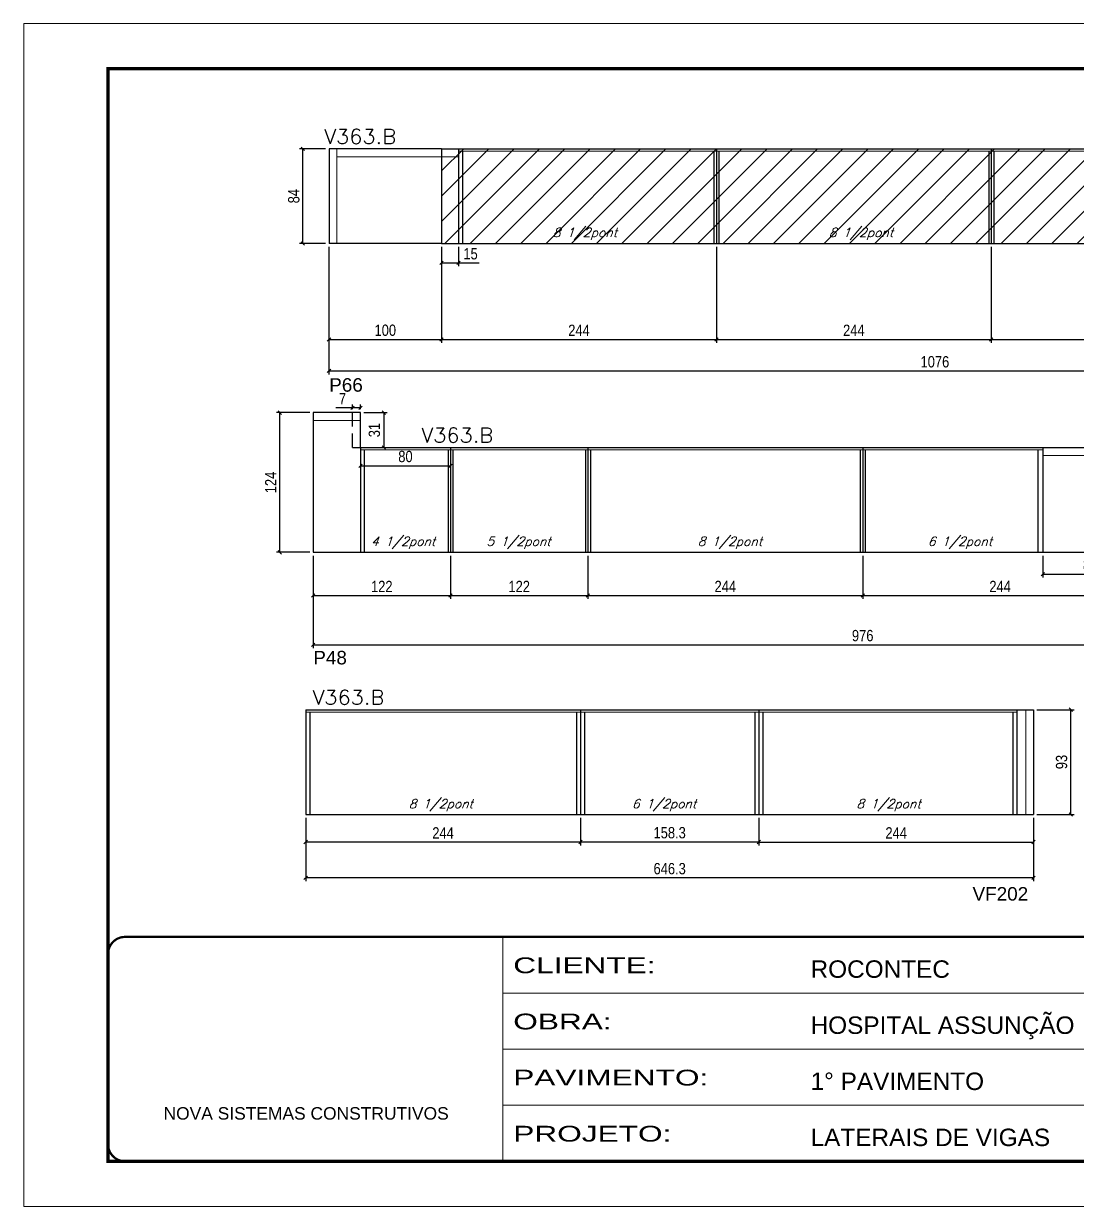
# Model space of a CAD drawing. Extents: x 137137 to 143418, y 10464 to 34486.
# Drawn here: x 141906 to 142841, y 29990 to 31040 of the extents above; entities that cross this region are included whole.
import ezdxf

# ---------------------------------------------------------------- set-up
doc = ezdxf.new("R2010")
doc.units = 0
for name, pattern in [('CONTINUO', [0]), ('DASHED', [0.75, 0.5, -0.25]), ('HIDDEN', [0.375, 0.25, -0.125])]:
    doc.linetypes.add(name, pattern=pattern)
for name, color, linetype in [('5', 5, 'Continuous'), ('COTA', 241, 'Continuous'), ('Painéis', 200, 'Continuous'), ('SARR_2.2x7', 40, 'Continuous'), ('SARR_3.5x7', 81, 'Continuous'), ('texto', 7, 'Continuous')]:
    doc.layers.add(name, color=color, linetype=linetype)
for name, color, linetype, lineweight in [('Folhas', 255, 'Continuous', 9), ('Hachura', 251, 'Continuous', 9), ('Sarr 2.2x7', 40, 'Continuous', 9), ('SARRAFO DE PRESSAO', 251, 'DASHED', 9), ('Texto Seção', 7, 'Continuous', 15)]:
    doc.layers.add(name, color=color, linetype=linetype, lineweight=lineweight)
doc.styles.add('ARIAL', font='arial.ttf')
doc.styles.add('COTA TECNICA', font='techl___.ttf', dxfattribs={"height": 10})
doc.styles.add('REGUA-120', font='ROMANS.shx', dxfattribs={"height": 15})
doc.styles.add('Romans', font='romans.shx')
doc.styles.get("Standard").update_dxf_attribs({"font": 'arial.ttf'})
doc.styles.add('Tecnologia', font='')
doc.styles.get('Tecnologia').set_extended_font_data('Forgotten Futurist')
doc.dimstyles.new('PAINEL', dxfattribs={"dimtxt": 10, "dimasz": 3, "dimexe": 3, "dimexo": 3, "dimgap": 3, "dimtad": 1, "dimdec": 1, "dimzin": 12, "dimdsep": 46, "dimtxsty": 'COTA TECNICA', "dimblk1": 'OBLIQUE', "dimblk2": 'OBLIQUE', "dimsah": 1, "dimcen": 0.9, "dimclrd": 4, "dimclre": 4, "dimclrt": 240, "dimadec": 1, "dimazin": 3, "dimtfac": 1, "dimtdec": 1, "dimtmove": 0, "dimatfit": 3, "dimfxl": 1, "dimtolj": 1, "dimtzin": 12, "dimarcsym": 0})
pattern_1 = [(45, (4880.647, -1126.057), (-11.2253202, 11.2253202), [])]

# ---------------------------------------------------------------- blocks, each defined once
blk = doc.blocks.new('9999999999')
at = {"color": 30, "linetype": 'CONTINUO'}
for p, q in [((98564.6, 34230.2), (98564.6, 34429.4)), ((98564.6, 34379.6), (99584, 34379.6)), ((98564.6, 34329.8), (99488, 34329.8)), ((98564.6, 34280), (99488, 34280))]:
    blk.add_line(p, q, dxfattribs=at)
at = {"color": 30, "linetype": 'CONTINUO', "const_width": 2}
blk.add_lwpolyline([(99584, 34230.2), (99584, 34414.4, 0.414214), (99569, 34429.4), (98229, 34429.4, 0.414214), (98214, 34414.4), (98214, 34245.2, 0.414214), (98229, 34230.2), (99584, 34230.2)], format="xyb", dxfattribs=at)
at = {"layer": 'Folhas'}
blk.add_lwpolyline([(98139, 34190.2), (99624, 34190.2), (99624, 35240.2), (98139, 35240.2)], close=True, dxfattribs=at)
at = {"layer": 'Folhas', "color": 30, "const_width": 3}
blk.add_lwpolyline([(98214, 34230.2), (99584, 34230.2), (99584, 35200.2), (98214, 35200.2)], close=True, dxfattribs=at)
at = {"color": 7, "linetype": 'Continuous', "ltscale": 5, "style": 'ARIAL'}
for s, height, p in [('ROCONTEC', 15.48, (98837.7, 34393.1)), ('HOSPITAL ASSUNÇÃO', 15.483, (98837.7, 34343.3)), ('1° PAVIMENTO', 15.483, (98837.7, 34293.5)), ('NOVA SISTEMAS CONSTRUTIVOS', 11.059, (98263.2, 34267.2)), ('LATERAIS DE VIGAS', 15.483, (98837.7, 34243.7))]:
    blk.add_text(s, height=height, dxfattribs=at).set_placement(p)
at = {"layer": 'Folhas', "color": 7, "style": 'Tecnologia', "width": 1.5}
for s, p in [('CLIENTE:', (98573.7, 34397.2)), ('OBRA:', (98573.7, 34347.3)), ('PAVIMENTO:', (98573.7, 34297.5)), ('PROJETO:', (98573.7, 34247.7))]:
    blk.add_text(s, height=14, dxfattribs=at).set_placement(p)
blk = doc.blocks.new('_Oblique')
at = {"color": 0, "linetype": 'ByBlock', "lineweight": -2}
blk.add_line((-0.5, -0.5), (0.5, 0.5), dxfattribs=at)
blk = doc.blocks.new('*D174')
at = {"layer": 'COTA', "color": 4, "linetype": 'ByBlock', "lineweight": -2, "transparency": 16777216}
for p, q in [((142276.9, 30841.9), (142276.9, 30756.7)), ((142520.9, 30841.9), (142520.9, 30756.7)), ((142276.9, 30759.7), (142520.9, 30759.7))]:
    blk.add_line(p, q, dxfattribs=at)
at = {"layer": 'Defpoints', "color": 0, "linetype": 'ByBlock', "transparency": 16777216}
for p in [(142276.9, 30844.9), (142520.9, 30844.9), (142520.9, 30759.7)]:
    blk.add_point(p, dxfattribs=at)
at = {"layer": 'COTA', "color": 4, "linetype": 'ByBlock', "lineweight": -2, "transparency": 16777216, "xscale": 3, "yscale": 3, "zscale": 3, "rotation": 180}
blk.add_blockref('_Oblique', (142276.9, 30759.7), dxfattribs=at)
at = {"layer": 'COTA', "color": 4, "linetype": 'ByBlock', "lineweight": -2, "transparency": 16777216, "xscale": 3, "yscale": 3, "zscale": 3}
blk.add_blockref('_Oblique', (142520.9, 30759.7), dxfattribs=at)
at = {"layer": 'COTA', "color": 240, "linetype": 'ByBlock', "transparency": 16777216, "insert": (142398.9, 30767.8), "char_height": 10, "attachment_point": 5, "style": 'COTA TECNICA'}
blk.add_mtext('\\A1;244', dxfattribs=at)
blk = doc.blocks.new('*D175')
at = {"layer": 'COTA', "color": 4, "linetype": 'ByBlock', "lineweight": -2, "transparency": 16777216}
for p, q in [((142520.9, 30841.9), (142520.9, 30756.7)), ((142764.9, 30841.9), (142764.9, 30756.7)), ((142520.9, 30759.7), (142764.9, 30759.7))]:
    blk.add_line(p, q, dxfattribs=at)
at = {"layer": 'Defpoints', "color": 0, "linetype": 'ByBlock', "transparency": 16777216}
for p in [(142520.9, 30844.9), (142764.9, 30844.9), (142764.9, 30759.7)]:
    blk.add_point(p, dxfattribs=at)
at = {"layer": 'COTA', "color": 4, "linetype": 'ByBlock', "lineweight": -2, "transparency": 16777216, "xscale": 3, "yscale": 3, "zscale": 3, "rotation": 180}
blk.add_blockref('_Oblique', (142520.9, 30759.7), dxfattribs=at)
at = {"layer": 'COTA', "color": 4, "linetype": 'ByBlock', "lineweight": -2, "transparency": 16777216, "xscale": 3, "yscale": 3, "zscale": 3}
blk.add_blockref('_Oblique', (142764.9, 30759.7), dxfattribs=at)
at = {"layer": 'COTA', "color": 240, "linetype": 'ByBlock', "transparency": 16777216, "insert": (142642.9, 30767.8), "char_height": 10, "attachment_point": 5, "style": 'COTA TECNICA'}
blk.add_mtext('\\A1;244', dxfattribs=at)
blk = doc.blocks.new('*D161')
at = {"layer": 'COTA', "color": 4, "linetype": 'ByBlock', "lineweight": -2, "transparency": 16777216}
for p, q in [((142176.9, 30810.9), (142176.9, 30728.7)), ((143252.9, 30801.9), (143252.9, 30728.7)), ((142176.9, 30731.7), (143252.9, 30731.7))]:
    blk.add_line(p, q, dxfattribs=at)
at = {"layer": 'Defpoints', "color": 0, "linetype": 'ByBlock', "transparency": 16777216}
for p in [(142176.9, 30813.9), (143252.9, 30804.9), (143252.9, 30731.7)]:
    blk.add_point(p, dxfattribs=at)
at = {"layer": 'COTA', "color": 4, "linetype": 'ByBlock', "lineweight": -2, "transparency": 16777216, "xscale": 3, "yscale": 3, "zscale": 3, "rotation": 180}
blk.add_blockref('_Oblique', (142176.9, 30731.7), dxfattribs=at)
at = {"layer": 'COTA', "color": 4, "linetype": 'ByBlock', "lineweight": -2, "transparency": 16777216, "xscale": 3, "yscale": 3, "zscale": 3}
blk.add_blockref('_Oblique', (143252.9, 30731.7), dxfattribs=at)
at = {"layer": 'COTA', "color": 240, "linetype": 'ByBlock', "transparency": 16777216, "insert": (142714.9, 30739.8), "char_height": 10, "attachment_point": 5, "style": 'COTA TECNICA'}
blk.add_mtext('\\A1;1076', dxfattribs=at)
blk = doc.blocks.new('*D162')
at = {"layer": 'COTA', "color": 4, "linetype": 'ByBlock', "lineweight": -2, "transparency": 16777216}
for p, q in [((142764.9, 30841.9), (142764.9, 30756.7)), ((143008.9, 30841.9), (143008.9, 30756.7)), ((142764.9, 30759.7), (143008.9, 30759.7))]:
    blk.add_line(p, q, dxfattribs=at)
at = {"layer": 'Defpoints', "color": 0, "linetype": 'ByBlock', "transparency": 16777216}
for p in [(142764.9, 30844.9), (143008.9, 30844.9), (143008.9, 30759.7)]:
    blk.add_point(p, dxfattribs=at)
at = {"layer": 'COTA', "color": 4, "linetype": 'ByBlock', "lineweight": -2, "transparency": 16777216, "xscale": 3, "yscale": 3, "zscale": 3, "rotation": 180}
blk.add_blockref('_Oblique', (142764.9, 30759.7), dxfattribs=at)
at = {"layer": 'COTA', "color": 4, "linetype": 'ByBlock', "lineweight": -2, "transparency": 16777216, "xscale": 3, "yscale": 3, "zscale": 3}
blk.add_blockref('_Oblique', (143008.9, 30759.7), dxfattribs=at)
at = {"layer": 'COTA', "color": 240, "linetype": 'ByBlock', "transparency": 16777216, "insert": (142886.9, 30767.8), "char_height": 10, "attachment_point": 5, "style": 'COTA TECNICA'}
blk.add_mtext('\\A1;244', dxfattribs=at)
blk = doc.blocks.new('*D177')
at = {"layer": 'COTA', "color": 4, "linetype": 'ByBlock', "lineweight": -2, "transparency": 16777216}
for p, q in [((142284.8, 30567.7), (142284.8, 30529.3)), ((142406.8, 30567.7), (142406.8, 30529.3)), ((142284.8, 30532.3), (142406.8, 30532.3))]:
    blk.add_line(p, q, dxfattribs=at)
at = {"layer": 'Defpoints', "color": 0, "linetype": 'ByBlock', "transparency": 16777216}
for p in [(142284.8, 30570.7), (142406.8, 30570.7), (142406.8, 30532.3)]:
    blk.add_point(p, dxfattribs=at)
at = {"layer": 'COTA', "color": 4, "linetype": 'ByBlock', "lineweight": -2, "transparency": 16777216, "xscale": 3, "yscale": 3, "zscale": 3, "rotation": 180}
blk.add_blockref('_Oblique', (142284.8, 30532.3), dxfattribs=at)
at = {"layer": 'COTA', "color": 4, "linetype": 'ByBlock', "lineweight": -2, "transparency": 16777216, "xscale": 3, "yscale": 3, "zscale": 3}
blk.add_blockref('_Oblique', (142406.8, 30532.3), dxfattribs=at)
at = {"layer": 'COTA', "color": 240, "linetype": 'ByBlock', "transparency": 16777216, "insert": (142345.8, 30540.4), "char_height": 10, "attachment_point": 5, "style": 'COTA TECNICA'}
blk.add_mtext('\\A1;122', dxfattribs=at)
blk = doc.blocks.new('*D165')
at = {"layer": 'COTA', "color": 4, "linetype": 'ByBlock', "lineweight": -2, "transparency": 16777216}
for p, q in [((142162.8, 30567.7), (142162.8, 30485.6)), ((143138.8, 30567.7), (143138.8, 30485.6)), ((142162.8, 30488.6), (143138.8, 30488.6))]:
    blk.add_line(p, q, dxfattribs=at)
at = {"layer": 'Defpoints', "color": 0, "linetype": 'ByBlock', "transparency": 16777216}
for p in [(142162.8, 30570.7), (143138.8, 30570.7), (143138.8, 30488.6)]:
    blk.add_point(p, dxfattribs=at)
at = {"layer": 'COTA', "color": 4, "linetype": 'ByBlock', "lineweight": -2, "transparency": 16777216, "xscale": 3, "yscale": 3, "zscale": 3, "rotation": 180}
blk.add_blockref('_Oblique', (142162.8, 30488.6), dxfattribs=at)
at = {"layer": 'COTA', "color": 4, "linetype": 'ByBlock', "lineweight": -2, "transparency": 16777216, "xscale": 3, "yscale": 3, "zscale": 3}
blk.add_blockref('_Oblique', (143138.8, 30488.6), dxfattribs=at)
at = {"layer": 'COTA', "color": 240, "linetype": 'ByBlock', "transparency": 16777216, "insert": (142650.8, 30496.7), "char_height": 10, "attachment_point": 5, "style": 'COTA TECNICA'}
blk.add_mtext('\\A1;976', dxfattribs=at)
blk = doc.blocks.new('*D178')
at = {"layer": 'COTA', "color": 4, "linetype": 'ByBlock', "lineweight": -2, "transparency": 16777216}
for p, q in [((142406.8, 30567.7), (142406.8, 30529.3)), ((142650.8, 30567.7), (142650.8, 30529.3)), ((142406.8, 30532.3), (142650.8, 30532.3))]:
    blk.add_line(p, q, dxfattribs=at)
at = {"layer": 'Defpoints', "color": 0, "linetype": 'ByBlock', "transparency": 16777216}
for p in [(142406.8, 30570.7), (142650.8, 30570.7), (142650.8, 30532.3)]:
    blk.add_point(p, dxfattribs=at)
at = {"layer": 'COTA', "color": 4, "linetype": 'ByBlock', "lineweight": -2, "transparency": 16777216, "xscale": 3, "yscale": 3, "zscale": 3, "rotation": 180}
blk.add_blockref('_Oblique', (142406.8, 30532.3), dxfattribs=at)
at = {"layer": 'COTA', "color": 4, "linetype": 'ByBlock', "lineweight": -2, "transparency": 16777216, "xscale": 3, "yscale": 3, "zscale": 3}
blk.add_blockref('_Oblique', (142650.8, 30532.3), dxfattribs=at)
at = {"layer": 'COTA', "color": 240, "linetype": 'ByBlock', "transparency": 16777216, "insert": (142528.8, 30540.4), "char_height": 10, "attachment_point": 5, "style": 'COTA TECNICA'}
blk.add_mtext('\\A1;244', dxfattribs=at)
blk = doc.blocks.new('*D179')
at = {"layer": 'COTA', "color": 4, "linetype": 'ByBlock', "lineweight": -2, "transparency": 16777216}
for p, q in [((142650.8, 30567.7), (142650.8, 30529.3)), ((142894.8, 30567.7), (142894.8, 30529.3)), ((142650.8, 30532.3), (142894.8, 30532.3))]:
    blk.add_line(p, q, dxfattribs=at)
at = {"layer": 'Defpoints', "color": 0, "linetype": 'ByBlock', "transparency": 16777216}
for p in [(142650.8, 30570.7), (142894.8, 30570.7), (142894.8, 30532.3)]:
    blk.add_point(p, dxfattribs=at)
at = {"layer": 'COTA', "color": 4, "linetype": 'ByBlock', "lineweight": -2, "transparency": 16777216, "xscale": 3, "yscale": 3, "zscale": 3, "rotation": 180}
blk.add_blockref('_Oblique', (142650.8, 30532.3), dxfattribs=at)
at = {"layer": 'COTA', "color": 4, "linetype": 'ByBlock', "lineweight": -2, "transparency": 16777216, "xscale": 3, "yscale": 3, "zscale": 3}
blk.add_blockref('_Oblique', (142894.8, 30532.3), dxfattribs=at)
at = {"layer": 'COTA', "color": 240, "linetype": 'ByBlock', "transparency": 16777216, "insert": (142772.8, 30540.4), "char_height": 10, "attachment_point": 5, "style": 'COTA TECNICA'}
blk.add_mtext('\\A1;244', dxfattribs=at)
blk = doc.blocks.new('*D167')
at = {"layer": 'COTA', "color": 4, "linetype": 'ByBlock', "lineweight": -2, "transparency": 16777216}
for p, q in [((142276.9, 30841.9), (142276.9, 30824.6)), ((142291.9, 30841.9), (142291.9, 30824.6)), ((142276.9, 30827.6), (142291.9, 30827.6)), ((142291.9, 30827.6), (142310.3, 30827.6))]:
    blk.add_line(p, q, dxfattribs=at)
at = {"layer": 'Defpoints', "color": 0, "linetype": 'ByBlock', "transparency": 16777216}
for p in [(142276.9, 30844.9), (142291.9, 30844.9), (142291.9, 30827.6)]:
    blk.add_point(p, dxfattribs=at)
at = {"layer": 'COTA', "color": 4, "linetype": 'ByBlock', "lineweight": -2, "transparency": 16777216, "xscale": 3, "yscale": 3, "zscale": 3, "rotation": 180}
blk.add_blockref('_Oblique', (142276.9, 30827.6), dxfattribs=at)
at = {"layer": 'COTA', "color": 4, "linetype": 'ByBlock', "lineweight": -2, "transparency": 16777216, "xscale": 3, "yscale": 3, "zscale": 3}
blk.add_blockref('_Oblique', (142291.9, 30827.6), dxfattribs=at)
at = {"layer": 'COTA', "color": 240, "linetype": 'ByBlock', "transparency": 16777216, "insert": (142302.6, 30835.7), "char_height": 10, "attachment_point": 5, "style": 'COTA TECNICA'}
blk.add_mtext('\\A1;15', dxfattribs=at)
blk = doc.blocks.new('*D159')
at = {"layer": 'COTA', "color": 4, "linetype": 'ByBlock', "lineweight": -2, "transparency": 16777216}
for p, q in [((142810.8, 30567.7), (142810.8, 30548.4)), ((142894.8, 30567.7), (142894.8, 30548.4)), ((142810.8, 30551.4), (142894.8, 30551.4))]:
    blk.add_line(p, q, dxfattribs=at)
at = {"layer": 'Defpoints', "color": 0, "linetype": 'ByBlock', "transparency": 16777216}
for p in [(142810.8, 30570.7), (142894.8, 30570.7), (142894.8, 30551.4)]:
    blk.add_point(p, dxfattribs=at)
at = {"layer": 'COTA', "color": 4, "linetype": 'ByBlock', "lineweight": -2, "transparency": 16777216, "xscale": 3, "yscale": 3, "zscale": 3, "rotation": 180}
blk.add_blockref('_Oblique', (142810.8, 30551.4), dxfattribs=at)
at = {"layer": 'COTA', "color": 4, "linetype": 'ByBlock', "lineweight": -2, "transparency": 16777216, "xscale": 3, "yscale": 3, "zscale": 3}
blk.add_blockref('_Oblique', (142894.8, 30551.4), dxfattribs=at)
at = {"layer": 'COTA', "color": 240, "linetype": 'ByBlock', "transparency": 16777216, "insert": (142852.8, 30559.5), "char_height": 10, "attachment_point": 5, "style": 'COTA TECNICA'}
blk.add_mtext('\\A1;84', dxfattribs=at)
blk = doc.blocks.new('*D169')
at = {"layer": 'COTA', "color": 4, "linetype": 'ByBlock', "lineweight": -2, "transparency": 16777216}
for p, q in [((142805.5, 30431), (142838.7, 30431)), ((142835.7, 30338), (142835.7, 30431)), ((142805.5, 30338), (142838.7, 30338))]:
    blk.add_line(p, q, dxfattribs=at)
at = {"layer": 'Defpoints', "color": 0, "linetype": 'ByBlock', "transparency": 16777216}
for p in [(142802.5, 30431), (142835.7, 30431), (142802.5, 30338)]:
    blk.add_point(p, dxfattribs=at)
at = {"layer": 'COTA', "color": 4, "linetype": 'ByBlock', "lineweight": -2, "transparency": 16777216, "xscale": 3, "yscale": 3, "zscale": 3}
for p, rotation in [((142835.7, 30431), 90), ((142835.7, 30338), 270)]:
    blk.add_blockref('_Oblique', p, dxfattribs=dict(at, rotation=rotation))
at = {"layer": 'COTA', "color": 240, "linetype": 'ByBlock', "transparency": 16777216, "insert": (142827.4, 30384.5), "char_height": 10, "attachment_point": 5, "rotation": 90, "style": 'COTA TECNICA'}
blk.add_mtext('\\A1;93', dxfattribs=at)
blk = doc.blocks.new('*D170')
at = {"layer": 'COTA', "color": 4, "linetype": 'ByBlock', "lineweight": -2, "transparency": 16777216}
for p, q in [((142156.2, 30335), (142156.2, 30310.5)), ((142400.2, 30335), (142400.2, 30310.5)), ((142400.2, 30313.5), (142156.2, 30313.5))]:
    blk.add_line(p, q, dxfattribs=at)
at = {"layer": 'Defpoints', "color": 0, "linetype": 'ByBlock', "transparency": 16777216}
for p in [(142156.2, 30338), (142400.2, 30338), (142156.2, 30313.5)]:
    blk.add_point(p, dxfattribs=at)
at = {"layer": 'COTA', "color": 4, "linetype": 'ByBlock', "lineweight": -2, "transparency": 16777216, "xscale": 3, "yscale": 3, "zscale": 3, "rotation": 180}
blk.add_blockref('_Oblique', (142156.2, 30313.5), dxfattribs=at)
at = {"layer": 'COTA', "color": 4, "linetype": 'ByBlock', "lineweight": -2, "transparency": 16777216, "xscale": 3, "yscale": 3, "zscale": 3}
blk.add_blockref('_Oblique', (142400.2, 30313.5), dxfattribs=at)
at = {"layer": 'COTA', "color": 240, "linetype": 'ByBlock', "transparency": 16777216, "insert": (142278.2, 30321.6), "char_height": 10, "attachment_point": 5, "style": 'COTA TECNICA'}
blk.add_mtext('\\A1;244', dxfattribs=at)
blk = doc.blocks.new('*D171')
at = {"layer": 'COTA', "color": 4, "linetype": 'ByBlock', "lineweight": -2, "transparency": 16777216}
for p, q in [((142400.2, 30335), (142400.2, 30310.5)), ((142558.5, 30335), (142558.5, 30310.5)), ((142558.5, 30313.5), (142400.2, 30313.5))]:
    blk.add_line(p, q, dxfattribs=at)
at = {"layer": 'Defpoints', "color": 0, "linetype": 'ByBlock', "transparency": 16777216}
for p in [(142400.2, 30338), (142558.5, 30338), (142400.2, 30313.5)]:
    blk.add_point(p, dxfattribs=at)
at = {"layer": 'COTA', "color": 4, "linetype": 'ByBlock', "lineweight": -2, "transparency": 16777216, "xscale": 3, "yscale": 3, "zscale": 3, "rotation": 180}
blk.add_blockref('_Oblique', (142400.2, 30313.5), dxfattribs=at)
at = {"layer": 'COTA', "color": 4, "linetype": 'ByBlock', "lineweight": -2, "transparency": 16777216, "xscale": 3, "yscale": 3, "zscale": 3}
blk.add_blockref('_Oblique', (142558.5, 30313.5), dxfattribs=at)
at = {"layer": 'COTA', "color": 240, "linetype": 'ByBlock', "transparency": 16777216, "insert": (142479.4, 30321.7), "char_height": 10, "attachment_point": 5, "style": 'COTA TECNICA'}
blk.add_mtext('\\A1;158.3', dxfattribs=at)
blk = doc.blocks.new('*D172')
at = {"layer": 'COTA', "color": 4, "linetype": 'ByBlock', "lineweight": -2, "transparency": 16777216}
for p, q in [((142558.5, 30335), (142558.5, 30310.5)), ((142802.5, 30335), (142802.5, 30310.5)), ((142558.5, 30313.5), (142802.5, 30313.5))]:
    blk.add_line(p, q, dxfattribs=at)
at = {"layer": 'Defpoints', "color": 0, "linetype": 'ByBlock', "transparency": 16777216}
for p in [(142558.5, 30338), (142802.5, 30338), (142802.5, 30313.5)]:
    blk.add_point(p, dxfattribs=at)
at = {"layer": 'COTA', "color": 4, "linetype": 'ByBlock', "lineweight": -2, "transparency": 16777216, "xscale": 3, "yscale": 3, "zscale": 3, "rotation": 180}
blk.add_blockref('_Oblique', (142558.5, 30313.5), dxfattribs=at)
at = {"layer": 'COTA', "color": 4, "linetype": 'ByBlock', "lineweight": -2, "transparency": 16777216, "xscale": 3, "yscale": 3, "zscale": 3}
blk.add_blockref('_Oblique', (142802.5, 30313.5), dxfattribs=at)
at = {"layer": 'COTA', "color": 240, "linetype": 'ByBlock', "transparency": 16777216, "insert": (142680.5, 30321.6), "char_height": 10, "attachment_point": 5, "style": 'COTA TECNICA'}
blk.add_mtext('\\A1;244', dxfattribs=at)
blk = doc.blocks.new('*D173')
at = {"layer": 'COTA', "color": 4, "linetype": 'ByBlock', "lineweight": -2, "transparency": 16777216}
for p, q in [((142156.2, 30335), (142156.2, 30278.6)), ((142802.5, 30335), (142802.5, 30278.6)), ((142802.5, 30281.6), (142156.2, 30281.6))]:
    blk.add_line(p, q, dxfattribs=at)
at = {"layer": 'Defpoints', "color": 0, "linetype": 'ByBlock', "transparency": 16777216}
for p in [(142156.2, 30338), (142802.5, 30338), (142156.2, 30281.6)]:
    blk.add_point(p, dxfattribs=at)
at = {"layer": 'COTA', "color": 4, "linetype": 'ByBlock', "lineweight": -2, "transparency": 16777216, "xscale": 3, "yscale": 3, "zscale": 3, "rotation": 180}
blk.add_blockref('_Oblique', (142156.2, 30281.6), dxfattribs=at)
at = {"layer": 'COTA', "color": 4, "linetype": 'ByBlock', "lineweight": -2, "transparency": 16777216, "xscale": 3, "yscale": 3, "zscale": 3}
blk.add_blockref('_Oblique', (142802.5, 30281.6), dxfattribs=at)
at = {"layer": 'COTA', "color": 240, "linetype": 'ByBlock', "transparency": 16777216, "insert": (142479.4, 30289.8), "char_height": 10, "attachment_point": 5, "style": 'COTA TECNICA'}
blk.add_mtext('\\A1;646.3', dxfattribs=at)
blk = doc.blocks.new('*D180')
at = {"layer": 'COTA', "color": 4, "lineweight": -2, "ltscale": 25, "transparency": 16777216}
for p, q in [((142176.9, 30841.9), (142176.9, 30756.7)), ((142276.9, 30841.9), (142276.9, 30756.7)), ((142176.9, 30759.7), (142276.9, 30759.7))]:
    blk.add_line(p, q, dxfattribs=at)
at = {"layer": 'Defpoints', "color": 0, "ltscale": 25, "transparency": 16777216}
for p in [(142176.9, 30844.9), (142276.9, 30844.9), (142276.9, 30759.7)]:
    blk.add_point(p, dxfattribs=at)
at = {"layer": 'COTA', "color": 4, "lineweight": -2, "ltscale": 25, "transparency": 16777216, "xscale": 3, "yscale": 3, "zscale": 3, "rotation": 180}
blk.add_blockref('_Oblique', (142176.9, 30759.7), dxfattribs=at)
at = {"layer": 'COTA', "color": 4, "lineweight": -2, "ltscale": 25, "transparency": 16777216, "xscale": 3, "yscale": 3, "zscale": 3}
blk.add_blockref('_Oblique', (142276.9, 30759.7), dxfattribs=at)
at = {"layer": 'COTA', "color": 240, "ltscale": 25, "transparency": 16777216, "insert": (142226.9, 30767.8), "char_height": 10, "attachment_point": 5, "style": 'COTA TECNICA'}
blk.add_mtext('\\A1;100', dxfattribs=at)
blk = doc.blocks.new('*D1865')
at = {"layer": 'COTA', "color": 4, "lineweight": -2, "ltscale": 25, "transparency": 16777216}
for p, q in [((142159.8, 30694.7), (142130.3, 30694.7)), ((142133.3, 30570.7), (142133.3, 30694.7)), ((142159.8, 30570.7), (142130.3, 30570.7))]:
    blk.add_line(p, q, dxfattribs=at)
at = {"layer": 'Defpoints', "color": 0, "ltscale": 25, "transparency": 16777216}
for p in [(142133.3, 30694.7), (142162.8, 30694.7), (142162.8, 30570.7)]:
    blk.add_point(p, dxfattribs=at)
at = {"layer": 'COTA', "color": 4, "lineweight": -2, "ltscale": 25, "transparency": 16777216, "xscale": 3, "yscale": 3, "zscale": 3}
for p, rotation in [((142133.3, 30694.7), 90), ((142133.3, 30570.7), 270)]:
    blk.add_blockref('_Oblique', p, dxfattribs=dict(at, rotation=rotation))
at = {"layer": 'COTA', "color": 240, "ltscale": 25, "transparency": 16777216, "insert": (142125.2, 30632.7), "char_height": 10, "attachment_point": 5, "rotation": 90, "style": 'COTA TECNICA'}
blk.add_mtext('\\A1;124', dxfattribs=at)
blk = doc.blocks.new('*D1866')
at = {"layer": 'COTA', "color": 4, "lineweight": -2, "ltscale": 25, "transparency": 16777216}
for p, q in [((142162.8, 30567.7), (142162.8, 30529.3)), ((142284.8, 30567.7), (142284.8, 30529.3)), ((142162.8, 30532.3), (142284.8, 30532.3))]:
    blk.add_line(p, q, dxfattribs=at)
at = {"layer": 'Defpoints', "color": 0, "ltscale": 25, "transparency": 16777216}
for p in [(142162.8, 30570.7), (142284.8, 30570.7), (142284.8, 30532.3)]:
    blk.add_point(p, dxfattribs=at)
at = {"layer": 'COTA', "color": 4, "lineweight": -2, "ltscale": 25, "transparency": 16777216, "xscale": 3, "yscale": 3, "zscale": 3, "rotation": 180}
blk.add_blockref('_Oblique', (142162.8, 30532.3), dxfattribs=at)
at = {"layer": 'COTA', "color": 4, "lineweight": -2, "ltscale": 25, "transparency": 16777216, "xscale": 3, "yscale": 3, "zscale": 3}
blk.add_blockref('_Oblique', (142284.8, 30532.3), dxfattribs=at)
at = {"layer": 'COTA', "color": 240, "ltscale": 25, "transparency": 16777216, "insert": (142223.8, 30540.4), "char_height": 10, "attachment_point": 5, "style": 'COTA TECNICA'}
blk.add_mtext('\\A1;122', dxfattribs=at)
blk = doc.blocks.new('*D1867')
at = {"layer": 'COTA', "color": 4, "lineweight": -2, "ltscale": 25, "transparency": 16777216}
for p, q in [((142197.8, 30697.7), (142197.8, 30702)), ((142204.8, 30697.7), (142204.8, 30702)), ((142197.8, 30699), (142183.1, 30699)), ((142204.8, 30699), (142197.8, 30699))]:
    blk.add_line(p, q, dxfattribs=at)
at = {"layer": 'Defpoints', "color": 0, "ltscale": 25, "transparency": 16777216}
for p in [(142197.8, 30699), (142197.8, 30694.7), (142204.8, 30694.7)]:
    blk.add_point(p, dxfattribs=at)
at = {"layer": 'COTA', "color": 4, "lineweight": -2, "ltscale": 25, "transparency": 16777216, "xscale": 3, "yscale": 3, "zscale": 3, "rotation": 180}
blk.add_blockref('_Oblique', (142197.8, 30699), dxfattribs=at)
at = {"layer": 'COTA', "color": 4, "lineweight": -2, "ltscale": 25, "transparency": 16777216, "xscale": 3, "yscale": 3, "zscale": 3}
blk.add_blockref('_Oblique', (142204.8, 30699), dxfattribs=at)
at = {"layer": 'COTA', "color": 240, "ltscale": 25, "transparency": 16777216, "insert": (142188.9, 30707.1), "char_height": 10, "attachment_point": 5, "style": 'COTA TECNICA'}
blk.add_mtext('\\A1;7', dxfattribs=at)
blk = doc.blocks.new('*D1868')
at = {"layer": 'COTA', "color": 4, "lineweight": -2, "ltscale": 25, "transparency": 16777216}
for p, q in [((142207.8, 30694.7), (142228.5, 30694.7)), ((142225.5, 30694.7), (142225.5, 30663.7)), ((142207.8, 30663.7), (142228.5, 30663.7))]:
    blk.add_line(p, q, dxfattribs=at)
at = {"layer": 'Defpoints', "color": 0, "ltscale": 25, "transparency": 16777216}
for p in [(142204.8, 30694.7), (142204.8, 30663.7), (142225.5, 30663.7)]:
    blk.add_point(p, dxfattribs=at)
at = {"layer": 'COTA', "color": 4, "lineweight": -2, "ltscale": 25, "transparency": 16777216, "xscale": 3, "yscale": 3, "zscale": 3}
for p, rotation in [((142225.5, 30694.7), 90), ((142225.5, 30663.7), 270)]:
    blk.add_blockref('_Oblique', p, dxfattribs=dict(at, rotation=rotation))
at = {"layer": 'COTA', "color": 240, "ltscale": 25, "transparency": 16777216, "insert": (142217.2, 30679.2), "char_height": 10, "attachment_point": 5, "rotation": 90, "style": 'COTA TECNICA'}
blk.add_mtext('\\A1;31', dxfattribs=at)
blk = doc.blocks.new('*D1869')
at = {"layer": 'COTA', "color": 4, "lineweight": -2, "ltscale": 25, "transparency": 16777216}
for p, q in [((142204.8, 30660.7), (142204.8, 30644.6)), ((142284.8, 30660.7), (142284.8, 30644.6)), ((142204.8, 30647.6), (142284.8, 30647.6))]:
    blk.add_line(p, q, dxfattribs=at)
at = {"layer": 'Defpoints', "color": 0, "ltscale": 25, "transparency": 16777216}
for p in [(142204.8, 30663.7), (142284.8, 30663.7), (142284.8, 30647.6)]:
    blk.add_point(p, dxfattribs=at)
at = {"layer": 'COTA', "color": 4, "lineweight": -2, "ltscale": 25, "transparency": 16777216, "xscale": 3, "yscale": 3, "zscale": 3, "rotation": 180}
blk.add_blockref('_Oblique', (142204.8, 30647.6), dxfattribs=at)
at = {"layer": 'COTA', "color": 4, "lineweight": -2, "ltscale": 25, "transparency": 16777216, "xscale": 3, "yscale": 3, "zscale": 3}
blk.add_blockref('_Oblique', (142284.8, 30647.6), dxfattribs=at)
at = {"layer": 'COTA', "color": 240, "ltscale": 25, "transparency": 16777216, "insert": (142244.8, 30655.7), "char_height": 10, "attachment_point": 5, "style": 'COTA TECNICA'}
blk.add_mtext('\\A1;80', dxfattribs=at)
blk = doc.blocks.new('*D1870')
at = {"layer": 'COTA', "color": 4, "lineweight": -2, "ltscale": 25, "transparency": 16777216}
for p, q in [((142173.9, 30928.9), (142150.8, 30928.9)), ((142153.8, 30844.9), (142153.8, 30928.9)), ((142173.9, 30844.9), (142150.8, 30844.9))]:
    blk.add_line(p, q, dxfattribs=at)
at = {"layer": 'Defpoints', "color": 0, "ltscale": 25, "transparency": 16777216}
for p in [(142153.8, 30928.9), (142176.9, 30928.9), (142176.9, 30844.9)]:
    blk.add_point(p, dxfattribs=at)
at = {"layer": 'COTA', "color": 4, "lineweight": -2, "ltscale": 25, "transparency": 16777216, "xscale": 3, "yscale": 3, "zscale": 3}
for p, rotation in [((142153.8, 30928.9), 90), ((142153.8, 30844.9), 270)]:
    blk.add_blockref('_Oblique', p, dxfattribs=dict(at, rotation=rotation))
at = {"layer": 'COTA', "color": 240, "ltscale": 25, "transparency": 16777216, "insert": (142145.7, 30886.9), "char_height": 10, "attachment_point": 5, "rotation": 90, "style": 'COTA TECNICA'}
blk.add_mtext('\\A1;84', dxfattribs=at)

msp = doc.modelspace()

# ---------------------------------------------------------------- hatches: boundary and pattern name
at = {"layer": 'Hachura', "linetype": 'ByBlock'}
h = msp.add_hatch(dxfattribs=at)
h.set_pattern_fill('ANSI31', color=256, scale=5)
h.set_pattern_definition(pattern_1)
h.paths.add_polyline_path([(142276.93, 30928.93), (142276.93, 30844.93), (142393.93, 30844.93), (142520.93, 30844.93), (142520.93, 30928.93)])
h = msp.add_hatch(dxfattribs=at)
h.set_pattern_fill('ANSI31', color=256, scale=5)
h.set_pattern_definition(pattern_1)
h.paths.add_polyline_path([(142764.93, 30844.93), (142764.93, 30928.93), (142520.93, 30928.93), (142520.93, 30844.93)])
h = msp.add_hatch(dxfattribs=at)
h.set_pattern_fill('ANSI31', color=256, scale=5)
h.set_pattern_definition(pattern_1)
h.paths.add_polyline_path([(142764.93, 30928.93), (142764.93, 30844.93), (143008.93, 30844.93), (143008.93, 30928.93)])

# ---------------------------------------------------------------- linework, layer by layer
at = {"layer": 'Painéis', "ltscale": 25}
for p, q in [((142276.93, 30928.93), (142176.93, 30928.93)), ((142176.93, 30928.93), (142176.93, 30844.93)), ((142276.93, 30844.93), (142176.93, 30844.93)), ((142204.78, 30694.75), (142162.78, 30694.75)), ((142204.78, 30663.74), (142204.78, 30694.75))]:
    msp.add_line(p, q, dxfattribs=at)
at = {"layer": 'Painéis', "linetype": 'ByBlock'}
for p, q in [((142276.93, 30928.93), (143130.93, 30928.93)), ((142276.93, 30928.93), (142276.93, 30844.93)), ((142520.93, 30928.93), (142520.93, 30844.93)), ((142764.93, 30928.93), (142764.93, 30844.93)), ((142276.93, 30844.93), (142393.93, 30844.93)), ((142393.93, 30844.93), (143130.93, 30844.93)), ((142162.78, 30694.75), (142162.78, 30570.74)), ((142204.78, 30663.74), (143138.78, 30663.74)), ((142284.78, 30663.74), (142284.78, 30570.74)), ((142312.78, 30663.74), (142312.78, 30663.74)), ((142406.78, 30663.74), (142406.78, 30570.74)), ((142650.78, 30663.74), (142650.78, 30570.74)), ((142162.78, 30570.74), (142312.78, 30570.74)), ((142312.78, 30570.74), (142924.08, 30570.74)), ((142156.25, 30430.97), (142802.55, 30430.97)), ((142156.25, 30430.97), (142156.25, 30337.97)), ((142400.25, 30430.97), (142400.25, 30337.97)), ((142558.55, 30430.97), (142558.55, 30337.97)), ((142802.55, 30430.97), (142802.55, 30337.97)), ((142156.25, 30337.97), (142802.55, 30337.97))]:
    msp.add_line(p, q, dxfattribs=at)
at = {"layer": 'Sarr 2.2x7'}
for p, q in [((142183.93, 30928.93), (142183.93, 30844.93)), ((142291.93, 30926.73), (142520.93, 30926.73)), ((142520.93, 30926.73), (142764.93, 30926.73)), ((142764.93, 30926.73), (143008.93, 30926.73)), ((142276.93, 30921.93), (142183.93, 30921.93)), ((142276.93, 30921.93), (142291.93, 30921.93)), ((142162.78, 30687.75), (142204.78, 30687.75)), ((142204.78, 30661.54), (142284.78, 30661.54)), ((142284.78, 30661.54), (142406.78, 30661.54)), ((142406.78, 30661.54), (142650.78, 30661.54)), ((142650.78, 30661.54), (142810.78, 30661.54)), ((142810.78, 30656.74), (142894.78, 30656.74)), ((142795.55, 30430.97), (142795.55, 30337.97)), ((142156.25, 30428.77), (142400.25, 30428.77)), ((142400.25, 30428.77), (142558.55, 30428.77)), ((142558.55, 30428.77), (142787.55, 30428.77))]:
    msp.add_line(p, q, dxfattribs=at)
at = {"layer": 'SARR_2.2x7', "linetype": 'HIDDEN', "ltscale": 50}
for q in [(142197.78, 30694.75), (142204.78, 30663.74)]:
    msp.add_line((142197.78, 30663.74), q, dxfattribs=at)
at = {"layer": 'SARR_3.5x7'}
for p, q in [((142291.93, 30928.93), (142291.93, 30844.93)), ((142295.43, 30926.73), (142295.43, 30844.93)), ((142518.73, 30926.73), (142518.73, 30844.93)), ((142523.13, 30926.73), (142523.13, 30844.93)), ((142762.73, 30926.73), (142762.73, 30844.93)), ((142767.13, 30926.73), (142767.13, 30844.93)), ((142204.78, 30663.74), (142204.78, 30570.74)), ((142208.28, 30661.54), (142208.28, 30570.74)), ((142282.58, 30661.54), (142282.58, 30570.74)), ((142286.98, 30661.54), (142286.98, 30570.74)), ((142404.58, 30661.54), (142404.58, 30570.74)), ((142408.98, 30661.54), (142408.98, 30570.74)), ((142648.58, 30661.54), (142648.58, 30570.74)), ((142652.98, 30661.54), (142652.98, 30570.74)), ((142806.38, 30661.54), (142806.38, 30570.74)), ((142810.78, 30663.74), (142810.78, 30570.74)), ((142787.55, 30430.97), (142787.55, 30337.97)), ((142159.75, 30428.77), (142159.75, 30337.97)), ((142396.75, 30428.77), (142396.75, 30337.97)), ((142403.75, 30428.77), (142403.75, 30337.97)), ((142555.05, 30428.77), (142555.05, 30337.97)), ((142562.05, 30428.77), (142562.05, 30337.97)), ((142784.05, 30428.77), (142784.05, 30337.97))]:
    msp.add_line(p, q, dxfattribs=at)

# ---------------------------------------------------------------- block references
at = {"layer": 'SARRAFO DE PRESSAO', "color": 6, "linetype": 'ByBlock'}
msp.add_blockref('9999999999', (43766.81, -4200.15), dxfattribs=at)

# ---------------------------------------------------------------- texts
at = {"layer": '5', "linetype": 'Continuous'}
for s, p in [('P66', (142177.11, 30713.3)), ('P48', (142162.97, 30471.22)), ('VF202', (142748.33, 30261.49))]:
    msp.add_text(s, height=12, rotation=359.99996, dxfattribs=at).set_placement(p)
at = {"layer": 'texto', "color": 2, "char_height": 8, "attachment_point": 5, "style": 'Romans'}
for s, insert in [('{\\Q19;\\C256;8 1/2pont}', (142404.13, 30853.33)), ('{\\Q19;\\C256;8 1/2pont}', (142649.34, 30853.33)), ('{\\Q19;\\C256;4 1/2pont}', (142242.76, 30579.15)), ('{\\Q19;\\C256;5 1/2pont}', (142345.2, 30579.15)), ('{\\Q19;\\C256;8 1/2pont}', (142532.95, 30579.15)), ('{\\Q19;\\C256;6 1/2pont}', (142737.17, 30579.15)), ('{\\Q19;\\C256;8 1/2pont}', (142276.21, 30346.12)), ('{\\Q19;\\C256;6 1/2pont}', (142474.46, 30346.12)), ('{\\Q19;\\C256;8 1/2pont}', (142673.79, 30346.12))]:
    msp.add_mtext(s, dxfattribs=dict(at, insert=insert))
at = {"layer": 'Texto Seção', "style": 'REGUA-120', "width": 1.05}
for p in [(142172.66, 30933.42), (142258.91, 30668.24), (142162.25, 30435.46)]:
    msp.add_text('V363.B', height=13, dxfattribs=at).set_placement(p)

# ---------------------------------------------------------------- dimensions: what is measured, and where the dimension line sits
at = {"layer": 'COTA', "ltscale": 25}
for base, p1, p2, picture, middle in [((142153.83, 30928.93), (142176.93, 30844.93), (142176.93, 30928.93), '*D1870', (142145.74, 30886.93)), ((142133.32, 30694.75), (142162.78, 30570.74), (142162.78, 30694.75), '*D1865', (142125.25, 30632.74)), ((142225.46, 30663.74), (142204.78, 30694.75), (142204.78, 30663.74), '*D1868', (142217.24, 30679.25))]:
    dim = msp.add_linear_dim(base=base, p1=p1, p2=p2, angle=90, dimstyle='PAINEL', dxfattribs=at)
    dim.commit()
    dim.dimension.update_dxf_attribs({"geometry": picture, "text_midpoint": middle})
for base, p1, p2, picture, middle in [((142276.93, 30759.74), (142176.93, 30844.93), (142276.93, 30844.93), '*D180', (142226.93, 30767.84)), ((142197.78, 30699.03), (142204.78, 30694.75), (142197.78, 30694.75), '*D1867', (142188.92, 30707.1)), ((142284.78, 30647.56), (142204.78, 30663.74), (142284.78, 30663.74), '*D1869', (142244.78, 30655.68)), ((142284.78, 30532.3), (142162.78, 30570.74), (142284.78, 30570.74), '*D1866', (142223.78, 30540.36))]:
    dim = msp.add_linear_dim(base=base, p1=p1, p2=p2, dimstyle='PAINEL', dxfattribs=at)
    dim.commit()
    dim.dimension.update_dxf_attribs({"geometry": picture, "text_midpoint": middle})
at = {"layer": 'COTA', "linetype": 'ByBlock'}
for base, p1, p2, picture, middle in [((142520.93, 30759.74), (142276.93, 30844.93), (142520.93, 30844.93), '*D174', (142398.93, 30767.81)), ((142291.93, 30827.6), (142276.93, 30844.93), (142291.93, 30844.93), '*D167', (142302.62, 30835.71)), ((143008.93, 30759.74), (142764.93, 30844.93), (143008.93, 30844.93), '*D162', (142886.93, 30767.81)), ((143252.93, 30731.74), (142176.93, 30813.93), (143252.93, 30804.93), '*D161', (142714.93, 30739.84)), ((143138.78, 30488.56), (142162.78, 30570.74), (143138.78, 30570.74), '*D165', (142650.78, 30496.69)), ((142406.78, 30532.3), (142284.78, 30570.74), (142406.78, 30570.74), '*D177', (142345.78, 30540.36)), ((142650.78, 30532.3), (142406.78, 30570.74), (142650.78, 30570.74), '*D178', (142528.78, 30540.37)), ((142894.78, 30551.41), (142810.78, 30570.74), (142894.78, 30570.74), '*D159', (142852.78, 30559.5)), ((142156.25, 30313.48), (142400.25, 30337.97), (142156.25, 30337.97), '*D170', (142278.25, 30321.56)), ((142156.25, 30281.56), (142802.55, 30337.97), (142156.25, 30337.97), '*D173', (142479.4, 30289.78)), ((142400.25, 30313.48), (142558.55, 30337.97), (142400.25, 30337.97), '*D171', (142479.4, 30321.73)), ((142802.55, 30313.48), (142558.55, 30337.97), (142802.55, 30337.97), '*D172', (142680.55, 30321.56))]:
    dim = msp.add_linear_dim(base=base, p1=p1, p2=p2, dimstyle='PAINEL', dxfattribs=at)
    dim.commit()
    dim.dimension.update_dxf_attribs({"geometry": picture, "text_midpoint": middle})
for base, p1, p2, picture, middle in [((142764.93, 30759.74), (142520.93, 30844.93), (142764.93, 30844.93), '*D175', (142642.93, 30767.81)), ((142894.78, 30532.3), (142650.78, 30570.74), (142894.78, 30570.74), '*D179', (142772.78, 30540.37))]:
    dim = msp.add_linear_dim(base=base, p1=p1, p2=p2, dimstyle='PAINEL', override={"dimtmove": 1}, dxfattribs=at)
    dim.commit()
    dim.dimension.update_dxf_attribs({"geometry": picture, "text_midpoint": middle})
dim = msp.add_linear_dim(base=(142835.67, 30430.97), p1=(142802.55, 30337.97), p2=(142802.55, 30430.97), angle=90, dimstyle='PAINEL', dxfattribs=at)
dim.commit()
dim.dimension.update_dxf_attribs({"geometry": '*D169', "text_midpoint": (142827.42, 30384.47)})

doc.saveas('drawing.dxf')
